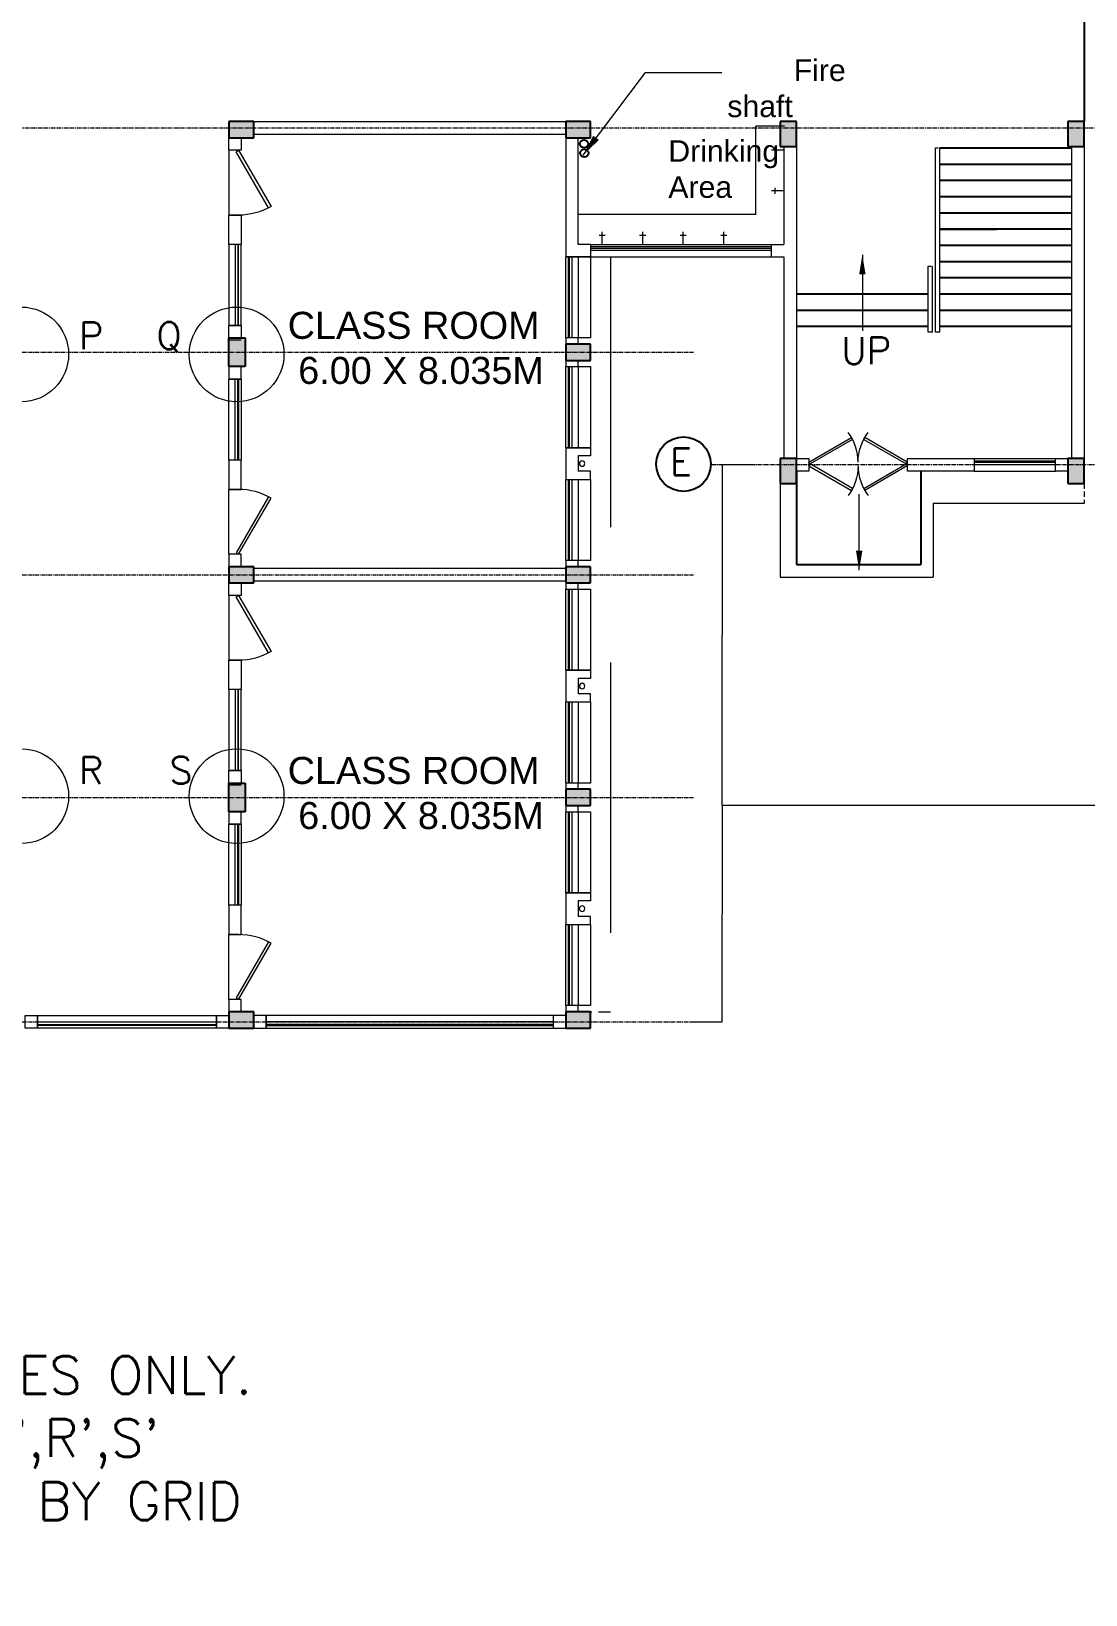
# Model space of a CAD drawing. Header units: inches. Extents: x 719368 to 6315912, y -2624014 to 446967.
# Drawn here: x 6132355 to 6151856, y -2572484 to -2543576 of the extents above; entities that cross this region are included whole.
import ezdxf
from ezdxf.lldxf.tags import DXFTag

# ---------------------------------------------------------------- set-up
doc = ezdxf.new("R2010")
doc.units = ezdxf.units.IN
doc.header["$LTSCALE"] = 20
doc.header["$MEASUREMENT"] = 0
doc.header["$PDMODE"] = 3
for name, pattern in [('CENTER', [2, 1.25, -0.25, 0.25, -0.25]), ('CENTER2', [1.125, 0.75, -0.125, 0.125, -0.125]), ('DASHED2', [0.375, 0.25, -0.125]), ('HIDDEN', [0.375, 0.25, -0.125])]:
    doc.linetypes.add(name, pattern=pattern)
doc.layers.get('0').update_dxf_attribs({"color": 51, "lineweight": 30})
doc.layers.get('Defpoints').update_dxf_attribs({"lineweight": 25})
for name, color, linetype in [('BL', 1, 'Continuous'), ('expension joint', 248, 'Continuous'), ('grid text', 140, 'Continuous'), ('STAIRS', 1, 'Continuous')]:
    doc.layers.add(name, color=color, linetype=linetype)
for name, color, linetype, lineweight in [('CLL LEV.', 252, 'Continuous', 18), ('COLUMN', 2, 'Continuous', 25), ('DIM', 7, 'Continuous', 13), ('DOOR', 43, 'Continuous', 13), ('FIXTURE', 15, 'DASHDOT', 9), ('glass', 5, 'Continuous', 18), ('GRID', 202, 'CENTER', 5), ('PROJ.', 30, 'DASHED2', 13), ('Railing', 34, 'Continuous', 20), ('Text', 7, 'Continuous', 15), ('Ventilator', 6, 'DASHED', 20), ('WALL', 1, 'Continuous', 18), ('window', 71, 'Continuous', 18), ('Window-Wall', 7, 'Continuous', 20)]:
    doc.layers.add(name, color=color, linetype=linetype, lineweight=lineweight)
doc.styles.add('L120', font='simplex.shx', dxfattribs={"height": 1})
doc.styles.add('Tabrej', font='romans.shx')
tags = doc.linetypes.add('DASHDOT', pattern=[1, 0.5, -0.25, 0, -0.25]).pattern_tags.tags
tags[10:11] = [DXFTag(74, 4), DXFTag(75, 0), DXFTag(340, '0'), DXFTag(46, 1.0), DXFTag(50, 0.0), DXFTag(44, 0.0), DXFTag(45, 0.0)]
tags[8:9] = [DXFTag(74, 4), DXFTag(75, 0), DXFTag(340, '0'), DXFTag(46, 1.0), DXFTag(50, 0.0), DXFTag(44, 0.0), DXFTag(45, 0.0)]
tags[6:7] = [DXFTag(74, 4), DXFTag(75, 0), DXFTag(340, '0'), DXFTag(46, 1.0), DXFTag(50, 0.0), DXFTag(44, 0.0), DXFTag(45, 0.0)]
tags[4:5] = [DXFTag(74, 4), DXFTag(75, 0), DXFTag(340, '0'), DXFTag(46, 1.0), DXFTag(50, 0.0), DXFTag(44, 0.0), DXFTag(45, 0.0)]
tags = doc.linetypes.add('DASHED', pattern=[0.75, 0.5, -0.25]).pattern_tags.tags
tags[6:7] = [DXFTag(74, 4), DXFTag(75, 0), DXFTag(340, '0'), DXFTag(46, 1.0), DXFTag(50, 0.0), DXFTag(44, 0.0), DXFTag(45, 0.0)]
tags[4:5] = [DXFTag(74, 4), DXFTag(75, 0), DXFTag(340, '0'), DXFTag(46, 1.0), DXFTag(50, 0.0), DXFTag(44, 0.0), DXFTag(45, 0.0)]
doc.dimstyles.new('Current Dim style', dxfattribs={"dimscale": 0.3, "dimtxt": 1.8, "dimasz": 1.2, "dimexe": 0.18, "dimexo": 1, "dimgap": 0.09, "dimtad": 0, "dimzin": 0, "dimdsep": 46, "dimtxsty": 'Tabrej', "dimcen": 0.09, "dimclrd": 256, "dimclre": 256, "dimclrt": 7, "dimadec": 0, "dimazin": 0, "dimtfac": 1, "dimtofl": 0, "dimtmove": 2, "dimatfit": 3, "dimfxl": 1, "dimtolj": 1, "dimtzin": 0, "dimlwd": -1, "dimlwe": -1, "dimarcsym": 1})
doc.dimstyles.new('DIM', dxfattribs={"dimtxt": 0.8, "dimasz": 0.4, "dimexe": 0.18, "dimexo": 0.0625, "dimgap": 0.1, "dimtad": 0, "dimdec": 3, "dimzin": 0, "dimdsep": 46, "dimtxsty": 'Tabrej', "dimcen": 0, "dimclrd": 251, "dimclre": 256, "dimclrt": 7, "dimadec": 0, "dimazin": 0, "dimtfac": 1, "dimtdec": 3, "dimtofl": 0, "dimtmove": 0, "dimatfit": 3, "dimfxl": 1, "dimtolj": 1, "dimtzin": 0, "dimlwd": -1, "dimlwe": -1, "dimarcsym": 0})

# ---------------------------------------------------------------- blocks, each defined once
blk = doc.blocks.new('1.5 M Window')
at = {"layer": 'CLL LEV.'}
for p, q in [((-0.23, 0), (-0.46, 0)), ((-0.46, 0), (-0.46, -1.5)), ((-0.46, -1.5), (-0.23, -1.5))]:
    blk.add_line(p, q, dxfattribs=at)
at = {"layer": 'window'}
for p, q in [((-0.065, 0), (-0.065, -1.5)), ((-0.05, -1.5), (-0.05, 0))]:
    blk.add_line(p, q, dxfattribs=at)
at = {"layer": 'Window-Wall'}
for p, q in [((0, 0), (-0.23, 0)), ((-0.23, 0), (-0.23, -1.5)), ((-0.115, 0), (-0.115, -1.5)), ((0, -1.5), (0, 0)), ((-0.23, -1.5), (0, -1.5))]:
    blk.add_line(p, q, dxfattribs=at)
blk = doc.blocks.new('VENTILATOR')
at = {"layer": 'Ventilator', "ltscale": 0.02}
for p, q in [((-0.18, -1.5), (-0.18, 0)), ((-0.165, 0), (-0.165, -1.5))]:
    blk.add_line(p, q, dxfattribs=at)
at = {"layer": 'Window-Wall'}
for p, q in [((-0.23, 0), (0, 0)), ((-0.23, -1.5), (-0.23, 0)), ((-0.115, 0), (-0.115, -1.5)), ((0, 0), (0, -1.5)), ((-0.23, -1.5), (0, -1.5))]:
    blk.add_line(p, q, dxfattribs=at)
blk = doc.blocks.new('C3')
at = {"layer": 'COLUMN'}
h = blk.add_hatch(color=7, dxfattribs=at)
h.dxf.hatch_style = 1
h.paths.add_polyline_path([(0.3, 0), (0, 0), (0, -0.53), (0.3, -0.53)])
for p, q in [((0, 0), (0, -0.53)), ((0.3, 0), (0, 0)), ((0.3, -0.53), (0.3, 0)), ((0, -0.53), (0.3, -0.53))]:
    blk.add_line(p, q, dxfattribs=at)
blk = doc.blocks.new('CU')
at = {"layer": 'WALL', "linetype": 'CENTER2'}
h = blk.add_hatch(color=256, dxfattribs=at)
h.dxf.hatch_style = 1
h.paths.add_polyline_path([(0, 0.035), (0, -0.265), (0.46, -0.265), (0.46, 0.035)])
at = {"layer": 'COLUMN', "linetype": 'CENTER2'}
blk.add_lwpolyline([(0, 0.035), (0, -0.265), (0.46, -0.265), (0.46, 0.035), (0, 0.035)], dxfattribs=at)
blk = doc.blocks.new('New Shaft')
at = {"layer": 'FIXTURE'}
blk.add_circle((0.327, -0.302), 0.05, dxfattribs=at)
at = {"layer": 'WALL'}
for p, q in [((0.035, 0), (0.62, 0)), ((0.035, 0), (0.035, -0.46)), ((0.185, -0.46), (0.185, -0.23)), ((0.185, -0.23), (0.47, -0.23)), ((0.47, -0.46), (0.47, -0.23)), ((0.62, 0), (0.62, -0.46)), ((0.035, -0.46), (0.185, -0.46)), ((0.62, -0.46), (0.47, -0.46))]:
    blk.add_line(p, q, dxfattribs=at)
blk = doc.blocks.new('*U81')
for p, q in [((0, 0), (0, 6)), ((40, 0), (40, 6))]:
    blk.add_line(p, q)
blk.add_lwpolyline([(0, 0), (34.64, -20), (35.52, -18.48), (0.88, 1.52)], close=True)
blk.add_arc((0, 0), 40, 330, 360)
blk = doc.blocks.new('New Doors')
at = {"layer": 'DOOR'}
blk.add_line((0, 0.18), (1.199, 0.18), dxfattribs=at)
at = {"layer": 'DOOR', "xscale": 0.0299845412869386, "yscale": 0.0299845412869386, "zscale": 0.0299845412869386}
blk.add_blockref('*U81', (0, 0), dxfattribs=at)
blk = doc.blocks.new('A$C65A3360F')
at = {"layer": 'FIXTURE', "linetype": 'CENTER2'}
for p, q in [((0, 0), (-0.23, 0)), ((0, 0), (-0.23, 0)), ((-0.166, 0.057), (-0.166, 0)), ((-0.166, 0.057), (-0.166, 0)), ((-0.166, 0), (-0.166, -0.057)), ((-0.166, 0), (-0.166, -0.057))]:
    blk.add_line(p, q, dxfattribs=at)
blk = doc.blocks.new('Door - Left Hung 36 in.')
blk.add_lwpolyline([(0.8, -1.3), (0, 0), (31.2, 18), (31.9, 16.7)], close=True)
blk.add_arc((0, 0), 36, 0, 37.3101)
blk = doc.blocks.new('*D662')
at = {"layer": 'Defpoints', "color": 0, "transparency": 16777216}
for p in [(6145130, -2551591), (6145744, -2551591), (6156289, -2557891)]:
    blk.add_point(p, dxfattribs=at)
at = {"layer": 'DIM', "transparency": 16777216}
for p, q in [((6145744, -2551591), (6145130, -2551591)), ((6156289, -2557891), (6145130, -2557891))]:
    blk.add_line(p, q, dxfattribs=at)
at = {"layer": 'DIM', "color": 251, "transparency": 16777216}
for p, q in [((6145130, -2551592), (6145130, -2554739)), ((6145130, -2557891), (6145130, -2554743))]:
    blk.add_line(p, q, dxfattribs=at)
for points in [[(6145130, -2551592), (6145130, -2551592), (6145130, -2551591)], [(6145130, -2557891), (6145130, -2557891), (6145130, -2557891)]]:
    blk.add_solid(points, dxfattribs=at)
at = {"layer": 'DIM', "color": 7, "transparency": 16777216, "insert": (6145130, -2554741), "char_height": 0.5, "attachment_point": 5, "rotation": 90, "style": 'Tabrej'}
blk.add_mtext('\\A1;6300.068', dxfattribs=at)
blk = doc.blocks.new('*D663')
at = {"layer": 'Defpoints', "color": 0, "transparency": 16777216}
for p in [(6145130, -2557891), (6156289, -2557891), (6144605, -2561891)]:
    blk.add_point(p, dxfattribs=at)
at = {"layer": 'DIM', "transparency": 16777216}
for p, q in [((6156289, -2557891), (6145130, -2557891)), ((6144605, -2561891), (6145130, -2561891))]:
    blk.add_line(p, q, dxfattribs=at)
at = {"layer": 'DIM', "color": 251, "transparency": 16777216}
for p, q in [((6145130, -2557892), (6145130, -2559889)), ((6145130, -2561891), (6145130, -2559893))]:
    blk.add_line(p, q, dxfattribs=at)
for points in [[(6145130, -2557892), (6145130, -2557892), (6145130, -2557891)], [(6145130, -2561891), (6145130, -2561891), (6145130, -2561891)]]:
    blk.add_solid(points, dxfattribs=at)
at = {"layer": 'DIM', "color": 7, "transparency": 16777216, "insert": (6145130, -2559891), "char_height": 0.5, "attachment_point": 5, "rotation": 90, "style": 'Tabrej'}
blk.add_mtext('\\A1;3999.977', dxfattribs=at)
blk = doc.blocks.new('GROUND FLOOR')
at = {"layer": 'BL'}
for centre in [(-16.6339, 20.4333), (-16.6286, 20.2593)]:
    blk.add_circle(centre, 0.075, dxfattribs=at)
at = {"layer": 'expension joint'}
blk.add_line((-7.3864, 24.1935), (-7.3864, 20.8435), dxfattribs=at)
at = {"layer": 'FIXTURE'}
for p, q in [((-12.9264, 20.761), (-13.4564, 20.761)), ((-13.4564, 19.126), (-13.4564, 20.7606)), ((-13.4564, 19.126), (-16.7414, 19.126))]:
    blk.add_line(p, q, dxfattribs=at)
at = {"layer": 'glass', "lineweight": 5}
for p, q in [((-16.5114, 18.5335), (-13.1664, 18.5335)), ((-13.1664, 18.4985), (-16.5114, 18.4985)), ((-9.4164, 14.5735), (-7.9164, 14.5735)), ((-7.9164, 14.5385), (-9.4164, 14.5385))]:
    blk.add_line(p, q, dxfattribs=at)
at = {"layer": 'PROJ.'}
for p, q in [((-16.7414, 18.3435), (-16.1414, 18.3435)), ((-16.1414, 18.3435), (-16.1414, 4.3835)), ((-13.0064, 14.1535), (-13.0064, 12.4235)), ((-10.1744, 13.7835), (-10.1744, 12.4235)), ((-7.3864, 13.7835), (-10.1744, 13.7835)), ((-13.0064, 12.4235), (-10.1744, 12.4235))]:
    blk.add_line(p, q, dxfattribs=at)
at = {"layer": 'PROJ.', "ltscale": 0.02}
blk.add_line((-7.3864, 14.1535), (-7.3864, 13.7835), dxfattribs=at)
at = {"layer": 'PROJ.', "ltscale": 0.05}
blk.add_line((-16.7414, 4.3835), (-16.1414, 4.3835), dxfattribs=at)
at = {"layer": 'Railing', "linetype": 'DASHED'}
for p, q in [((-10.1364, 18.5285), (-10.1364, 20.3615)), ((-10.0564, 18.5285), (-10.0564, 20.3615)), ((-10.1364, 16.9535), (-10.1364, 18.5285)), ((-10.0564, 16.9535), (-10.0564, 18.5285)), ((-10.2664, 16.9535), (-10.2664, 18.168)), ((-10.1864, 16.9535), (-10.1864, 18.168)), ((-10.1864, 16.9535), (-10.2664, 16.9535)), ((-10.0564, 16.9535), (-10.1364, 16.9535))]:
    blk.add_line(p, q, dxfattribs=at)
at = {"layer": 'Railing', "linetype": 'HIDDEN', "ltscale": 0.01}
for p, q in [((-10.1364, 20.3615), (-10.0564, 20.3615)), ((-10.2664, 18.168), (-10.1864, 18.168))]:
    blk.add_line(p, q, dxfattribs=at)
at = {"layer": 'STAIRS'}
for p, q in [((-7.6164, 20.3535), (-10.0564, 20.3535)), ((-7.6164, 20.0535), (-10.0564, 20.0535)), ((-7.6164, 19.7535), (-10.0564, 19.7535)), ((-7.6164, 19.4535), (-10.0564, 19.4535)), ((-7.6164, 19.1535), (-10.0564, 19.1535)), ((-7.6164, 18.8535), (-10.0564, 18.8535)), ((-10.0564, 18.8535), (-9.0063, 18.8535)), ((-7.6164, 18.5535), (-10.0564, 18.5535)), ((-7.6164, 18.2535), (-10.0564, 18.2535)), ((-7.6164, 17.9535), (-10.0564, 17.9535)), ((-10.2664, 17.6535), (-12.7064, 17.6535)), ((-7.6164, 17.6535), (-10.0564, 17.6535)), ((-10.2664, 17.3535), (-12.7064, 17.3535)), ((-7.6164, 17.3535), (-10.0564, 17.3535)), ((-10.2664, 17.0535), (-12.7064, 17.0535)), ((-7.6164, 17.0535), (-10.0564, 17.0535)), ((-12.7064, 14.3835), (-12.7064, 12.6535)), ((-10.4044, 14.3835), (-10.4044, 12.6535)), ((-12.7064, 12.6535), (-10.4044, 12.6535))]:
    blk.add_line(p, q, dxfattribs=at)
at = {"layer": 'WALL'}
for p, q in [((-22.7414, 20.8435), (-16.9714, 20.8435)), ((-22.7414, 20.6135), (-16.9714, 20.6135)), ((-16.7414, 20.5435), (-16.9714, 20.5435)), ((-16.9714, 20.5435), (-16.9714, 18.3435)), ((-12.9364, 20.3835), (-12.9364, 18.5735)), ((-12.7064, 20.3835), (-12.7064, 14.6135)), ((-7.6164, 20.3835), (-7.6164, 14.6135)), ((-7.3864, 20.3835), (-7.3864, 14.6135)), ((-16.5114, 18.5735), (-16.7414, 18.5735)), ((-16.5114, 18.5735), (-16.5114, 18.3435)), ((-13.1664, 18.5735), (-12.9364, 18.5735)), ((-13.1664, 18.3435), (-13.1664, 18.5735)), ((-16.5114, 18.3435), (-16.9714, 18.3435)), ((-13.1664, 18.3435), (-12.9364, 18.3435)), ((-12.9364, 18.3435), (-12.9364, 14.6135)), ((-23.2014, 16.8085), (-22.9714, 16.8085)), ((-16.9714, 12.5785), (-22.7414, 12.5785)), ((-16.9714, 12.3485), (-22.7414, 12.3485)), ((-23.2014, 8.5785), (-22.9714, 8.5785))]:
    blk.add_line(p, q, dxfattribs=at)
for points in [[(-23.2014, 20.5435), (-22.9714, 20.5435), (-22.9714, 20.3135), (-23.2014, 20.3135), (-23.2014, 20.5435)], [(-16.7414, 18.5735), (-16.7414, 20.5435)], [(-23.2014, 17.0735), (-22.9714, 17.0735), (-22.9714, 16.8435), (-23.2014, 16.8435), (-23.2014, 17.0735)], [(-16.7414, 16.8435), (-16.9714, 16.8435), (-16.9714, 16.7285), (-16.7414, 16.7285), (-16.7414, 16.8435)], [(-23.2014, 16.0835), (-22.9714, 16.0835), (-22.9714, 16.3135), (-23.2014, 16.3135), (-23.2014, 16.0835)], [(-16.7414, 16.4285), (-16.9714, 16.4285), (-16.9714, 16.3135), (-16.7414, 16.3135), (-16.7414, 16.4285)], [(-12.7064, 14.6135), (-12.4764, 14.6135), (-12.4764, 14.3835), (-12.7064, 14.3835), (-12.7064, 14.6135)], [(-7.9164, 14.6135), (-7.6864, 14.6135), (-7.6864, 14.3835), (-7.9164, 14.3835), (-7.9164, 14.6135)], [(-23.2014, 12.6135), (-22.9714, 12.6135), (-22.9714, 12.8435), (-23.2014, 12.8435), (-23.2014, 12.6135)], [(-16.7414, 12.7285), (-16.9714, 12.7285), (-16.9714, 12.6135), (-16.7414, 12.6135), (-16.7414, 12.7285)], [(-16.7414, 12.7285), (-16.9714, 12.7285), (-16.9714, 12.6135), (-16.7414, 12.6135), (-16.7414, 12.7285)], [(-23.2014, 12.3135), (-22.9714, 12.3135), (-22.9714, 12.0835), (-23.2014, 12.0835), (-23.2014, 12.3135)], [(-16.7414, 12.3135), (-16.9714, 12.3135), (-16.9714, 12.1985), (-16.7414, 12.1985), (-16.7414, 12.3135)], [(-23.2014, 8.8435), (-22.9714, 8.8435), (-22.9714, 8.6135), (-23.2014, 8.6135), (-23.2014, 8.8435)], [(-16.7414, 8.6135), (-16.9714, 8.6135), (-16.9714, 8.4985), (-16.7414, 8.4985), (-16.7414, 8.6135)], [(-16.7414, 8.1985), (-16.9714, 8.1985), (-16.9714, 8.0835), (-16.7414, 8.0835), (-16.7414, 8.1985)], [(-23.2014, 7.8535), (-22.9714, 7.8535), (-22.9714, 8.0835), (-23.2014, 8.0835), (-23.2014, 7.8535)], [(-23.2014, 4.3835), (-22.9714, 4.3835), (-22.9714, 4.6135), (-23.2014, 4.6135), (-23.2014, 4.3835)], [(-16.7414, 4.4985), (-16.9714, 4.4985), (-16.9714, 4.3835), (-16.7414, 4.3835), (-16.7414, 4.4985)], [(-16.7414, 4.4985), (-16.9714, 4.4985), (-16.9714, 4.3835), (-16.7414, 4.3835), (-16.7414, 4.4985)], [(-26.7414, 4.0835), (-26.9714, 4.0835), (-26.9714, 4.3135), (-26.7414, 4.3135), (-26.7414, 4.0835)], [(-23.2014, 4.0835), (-23.4314, 4.0835), (-23.4314, 4.3135), (-23.2014, 4.3135), (-23.2014, 4.0835)], [(-22.7414, 4.0835), (-22.5114, 4.0835), (-22.5114, 4.3135), (-22.7414, 4.3135), (-22.7414, 4.0835)], [(-17.2014, 4.0835), (-16.9714, 4.0835), (-16.9714, 4.3135), (-17.2014, 4.3135), (-17.2014, 4.0835)]]:
    blk.add_lwpolyline(points, dxfattribs=at)
for points in [[(-23.2016, 19.1141), (-22.9714, 19.1141), (-22.9714, 18.5735), (-23.2016, 18.5735)], [(-23.2016, 14.0428), (-22.9714, 14.0428), (-22.9714, 14.5835), (-23.2016, 14.5835)], [(-10.652, 14.6135), (-9.4164, 14.6135), (-9.4164, 14.3835), (-10.652, 14.3835)], [(-23.2016, 10.8841), (-22.9714, 10.8841), (-22.9714, 10.3435), (-23.2016, 10.3435)], [(-23.2016, 5.8128), (-22.9714, 5.8128), (-22.9714, 6.3535), (-23.2016, 6.3535)]]:
    blk.add_lwpolyline(points, close=True, dxfattribs=at)
at = {"layer": 'window'}
for p, q in [((-26.7414, 4.1485), (-23.4314, 4.1485)), ((-23.4314, 4.1335), (-26.7414, 4.1335)), ((-17.2014, 4.1485), (-22.5114, 4.1485)), ((-22.5114, 4.1335), (-17.2014, 4.1335))]:
    blk.add_line(p, q, dxfattribs=at)
at = {"layer": 'Window-Wall', "lineweight": 15}
for p, q in [((-16.5114, 18.5735), (-13.1664, 18.5735)), ((-13.1664, 18.4585), (-16.5114, 18.4585)), ((-16.5114, 18.3435), (-13.1664, 18.3435)), ((-9.4164, 14.6135), (-7.9164, 14.6135)), ((-9.4164, 14.6135), (-9.4164, 14.3835)), ((-7.9164, 14.4985), (-9.4164, 14.4985)), ((-9.4164, 14.3835), (-7.9164, 14.3835))]:
    blk.add_line(p, q, dxfattribs=at)
at = {"layer": 'Window-Wall'}
for p, q in [((-26.7414, 4.0835), (-26.7414, 4.3135)), ((-26.7414, 4.3135), (-23.4314, 4.3135)), ((-26.7414, 4.1985), (-23.4314, 4.1985)), ((-23.4314, 4.0835), (-26.7414, 4.0835)), ((-23.4314, 4.3135), (-23.4314, 4.0835)), ((-17.2014, 4.3135), (-22.5114, 4.3135)), ((-22.5114, 4.3135), (-22.5114, 4.0835)), ((-17.2014, 4.1985), (-22.5114, 4.1985)), ((-22.5114, 4.0835), (-17.2014, 4.0835))]:
    blk.add_line(p, q, dxfattribs=at)
at = {"layer": 'COLUMN', "linetype": 'CENTER2'}
for p in [(-23.2014, 20.8085), (-16.9714, 20.8085), (-16.9714, 16.6935), (-23.2014, 12.5785), (-16.9714, 12.5785), (-16.9714, 8.4635), (-23.2014, 4.3485), (-16.9714, 4.3485)]:
    blk.add_blockref('CU', p, dxfattribs=at)
at = {"layer": 'COLUMN', "linetype": 'CENTER2', "rotation": 270}
for p in [(-12.7414, 20.8435), (-7.4214, 20.8435), (-12.7414, 14.6135), (-7.4214, 14.6135)]:
    blk.add_blockref('CU', p, dxfattribs=at)
at = {"layer": 'COLUMN', "color": 5, "xscale": -1}
for p in [(-22.9014, 16.8435), (-22.9014, 8.6135)]:
    blk.add_blockref('C3', p, dxfattribs=at)
at = {"layer": 'DOOR', "extrusion": (0, 0, -1), "xscale": -0.02527777777140727, "yscale": 0.02527777777140727, "zscale": -0.02527777777140727}
blk.add_blockref('Door - Left Hung 36 in.', (12.4747, 14.5463), dxfattribs=at)
at = {"layer": 'DOOR', "xscale": -0.02527777777140727, "yscale": 0.02527777777140727, "zscale": 0.0252777777714073}
blk.add_blockref('Door - Left Hung 36 in.', (-10.6547, 14.5463), dxfattribs=at)
at = {"layer": 'DOOR', "xscale": -0.02527777777140727, "yscale": 0.02527777777140727, "zscale": 0.0252777777714073, "rotation": 180}
blk.add_blockref('Door - Left Hung 36 in.', (-12.4747, 14.4806), dxfattribs=at)
at = {"layer": 'DOOR', "extrusion": (0, 0, -1), "xscale": -0.02527777777140727, "yscale": 0.02527777777140727, "zscale": -0.02527777777140727, "rotation": 180}
blk.add_blockref('Door - Left Hung 36 in.', (10.6547, 14.4806), dxfattribs=at)
at = {"layer": 'FIXTURE'}
for p in [(-12.9364, 20.3135), (-12.9364, 19.5635)]:
    blk.add_blockref('A$C65A3360F', p, dxfattribs=at)
at = {"layer": 'FIXTURE', "rotation": 270}
for p in [(-16.2989, 18.5735), (-15.5489, 18.5735), (-14.7989, 18.5735), (-14.0489, 18.5735)]:
    blk.add_blockref('A$C65A3360F', p, dxfattribs=at)
at = {"layer": 'WALL', "xscale": -1, "rotation": 90}
for name, p in [('New Doors', (-23.0217, 20.3135)), ('New Shaft', (-16.9714, 14.8485)), ('New Doors', (-23.0217, 12.0835)), ('New Shaft', (-16.9714, 10.7335)), ('New Shaft', (-16.9714, 6.6185))]:
    blk.add_blockref(name, p, dxfattribs=at)
at = {"layer": 'WALL', "xscale": -1}
for name, p in [('VENTILATOR', (-23.2014, 18.5735)), ('1.5 M Window', (-16.9714, 18.3435)), ('1.5 M Window', (-16.9714, 16.3135)), ('1.5 M Window', (-16.9714, 14.2285)), ('1.5 M Window', (-16.9714, 12.1985)), ('VENTILATOR', (-23.2014, 10.3435)), ('1.5 M Window', (-16.9714, 10.1135)), ('1.5 M Window', (-16.9714, 8.0835)), ('1.5 M Window', (-16.9714, 5.9985))]:
    blk.add_blockref(name, p, dxfattribs=at)
at = {"layer": 'WALL'}
for name, p, rotation in [('VENTILATOR', (-23.2014, 14.5835), 180), ('New Doors', (-23.0217, 12.8435), 90), ('VENTILATOR', (-23.2014, 6.3535), 180), ('New Doors', (-23.0217, 4.6135), 90)]:
    blk.add_blockref(name, p, dxfattribs=dict(at, rotation=rotation))
at = {"layer": 'Text', "lineweight": 30, "char_height": 0.4, "attachment_point": 1, "style": 'L120'}
for s, width, insert in [('\\pi1.2275;{\\fArial|b0|i0|c0|p34;Fire shaft}', 2.454924, (-13.9837, 21.9936)), ('\\pi2.2253;{\\fArial|b0|i0|c0|p34;Drinking\\PArea}', 4.450523, (-17.2998, 20.5005))]:
    blk.add_mtext_dynamic_manual_height_columns(s, width=width, gutter_width=5, heights=[0], dxfattribs=dict(at, insert=insert))
at = {"layer": 'Text', "lineweight": 30, "char_height": 0.5, "attachment_point": 1, "style": 'L120'}
for s, insert, width in [('{\\fArial|b0|i0|c0|p34;CLASS ROOM\\P 6.00 X 8.035M}', (-22.1134, 17.3269), 9.930816), ('UP', (-11.8778, 16.8611), 1.001447), ('{\\fArial|b0|i0|c0|p34;CLASS ROOM\\P 6.00 X 8.035M}', (-22.1134, 9.0969), 9.930816)]:
    blk.add_mtext(s, dxfattribs=dict(at, insert=insert, width=width))
at = {"layer": 'DIM'}
blk.add_leader([(-16.6517, 20.2247), (-15.4952, 21.754), (-14.0828, 21.754)], dimstyle='DIM', override={"dimgap": 0.1, "dimtad": 0, "dimarcsym": 1}, dxfattribs=at)
for points in [[(-11.4864, 18.3792), (-11.4864, 16.9745)], [(-11.5455, 12.5497), (-11.5455, 13.9544)]]:
    blk.add_leader(points, dimstyle='Current Dim style', dxfattribs=at)

msp = doc.modelspace()

# ---------------------------------------------------------------- linework, layer by layer
at = {"layer": 'DIM'}
for centre in [(6132170.7019, -2549550.072), (6136153.7893, -2549550.072), (6132170.7019, -2557718.8036), (6136153.7893, -2557718.8036)]:
    msp.add_circle(centre, 875.4877, dxfattribs=at)
at = {"layer": 'GRID', "color": 190, "ltscale": 3}
msp.add_line((6112195.7547, -2545361.2121), (6227520.6455, -2545361.2121), dxfattribs=at)
at = {"layer": 'GRID', "color": 162, "ltscale": 3}
for p, q in [((6124023.1362, -2549511.2121), (6144604.7177, -2549511.2121)), ((6124023.1362, -2557741.2121), (6144604.7177, -2557741.2121))]:
    msp.add_line(p, q, dxfattribs=at)
at = {"layer": 'GRID', "ltscale": 3}
for p, q in [((6191580.9654, -2551591.1667), (6144921.1313, -2551591.1667)), ((6124023.1362, -2553626.2121), (6144604.7177, -2553626.2121)), ((6124023.1362, -2561891.2121), (6144604.7177, -2561891.2121))]:
    msp.add_line(p, q, dxfattribs=at)
at = {"layer": 'grid text'}
msp.add_circle((6144417.6605, -2551579.4831), 503.6064, dxfattribs=at)

# ---------------------------------------------------------------- block references
at = {"layer": 'Window-Wall', "xscale": 1000, "yscale": 1000, "zscale": 1000}
msp.add_blockref('GROUND FLOOR', (6159211.6218, -2566089.6666), dxfattribs=at)

# ---------------------------------------------------------------- texts
at = {"layer": 'grid text', "insert": (6144165.6867, -2551283.2018), "char_height": 500, "attachment_point": 1, "style": 'Tabrej'}
msp.add_mtext_dynamic_manual_height_columns('E', width=0.5, gutter_width=24, heights=[0], dxfattribs=at)
at = {"layer": 'Text', "attachment_point": 1, "style": 'Tabrej'}
for s, width, insert, char_height in [('P', 0.5, (6133237.1174, -2548953.7702), 500), ('Q', 0.5, (6134667.8738, -2548953.7702), 500), ('R', 0.5, (6133237.1174, -2556991.7667), 500), ('S', 0.5, (6134907.9602, -2556991.7667), 500), ("{\\fArial|b1|i0|c0|p34;\\LGRID PLAN- 3\\P\\pi11.058;\\P\\pi-3,l3,t2800;\\fSymbol|b0|i0|c2|p18;\\l·^I}GRID SHOWING WALL CENTRE LINES ONLY.\\P{\\fSymbol|b0|i0|c2|p18;·^I}FOR COLUMNS P,Q,R,S AND P',Q',R',S' \\P\\pi0,t3;REFER COLUMN CENTER LINES SHOWN BY GRID \\PW,X,Y,Z", 26491.528368, (6113868.2039, -2565735.8184), 700)]:
    msp.add_mtext_dynamic_manual_height_columns(s, width=width, gutter_width=24, heights=[0], dxfattribs=dict(at, insert=insert, char_height=char_height))

# ---------------------------------------------------------------- dimensions: what is measured, and where the dimension line sits
at = {"layer": 'DIM'}
for base, p1, p2, picture, middle in [((6145130.2064, -2551591.1667), (6156289.3796, -2557891.2348), (6145744.2426, -2551591.1667), '*D662', (6145130.2064, -2554741.2008)), ((6145130.2064, -2557891.2348), (6144604.7177, -2561891.2121), (6156289.3796, -2557891.2348), '*D663', (6145130.2064, -2559891.2234))]:
    dim = msp.add_linear_dim(base=base, p1=p1, p2=p2, angle=90, dimstyle='DIM', override={"dimtxt": 0.5, "dimasz": 0.5, "dimarcsym": 1}, dxfattribs=at)
    dim.commit()
    dim.dimension.update_dxf_attribs({"geometry": picture, "text_midpoint": middle})

doc.saveas('drawing.dxf')
